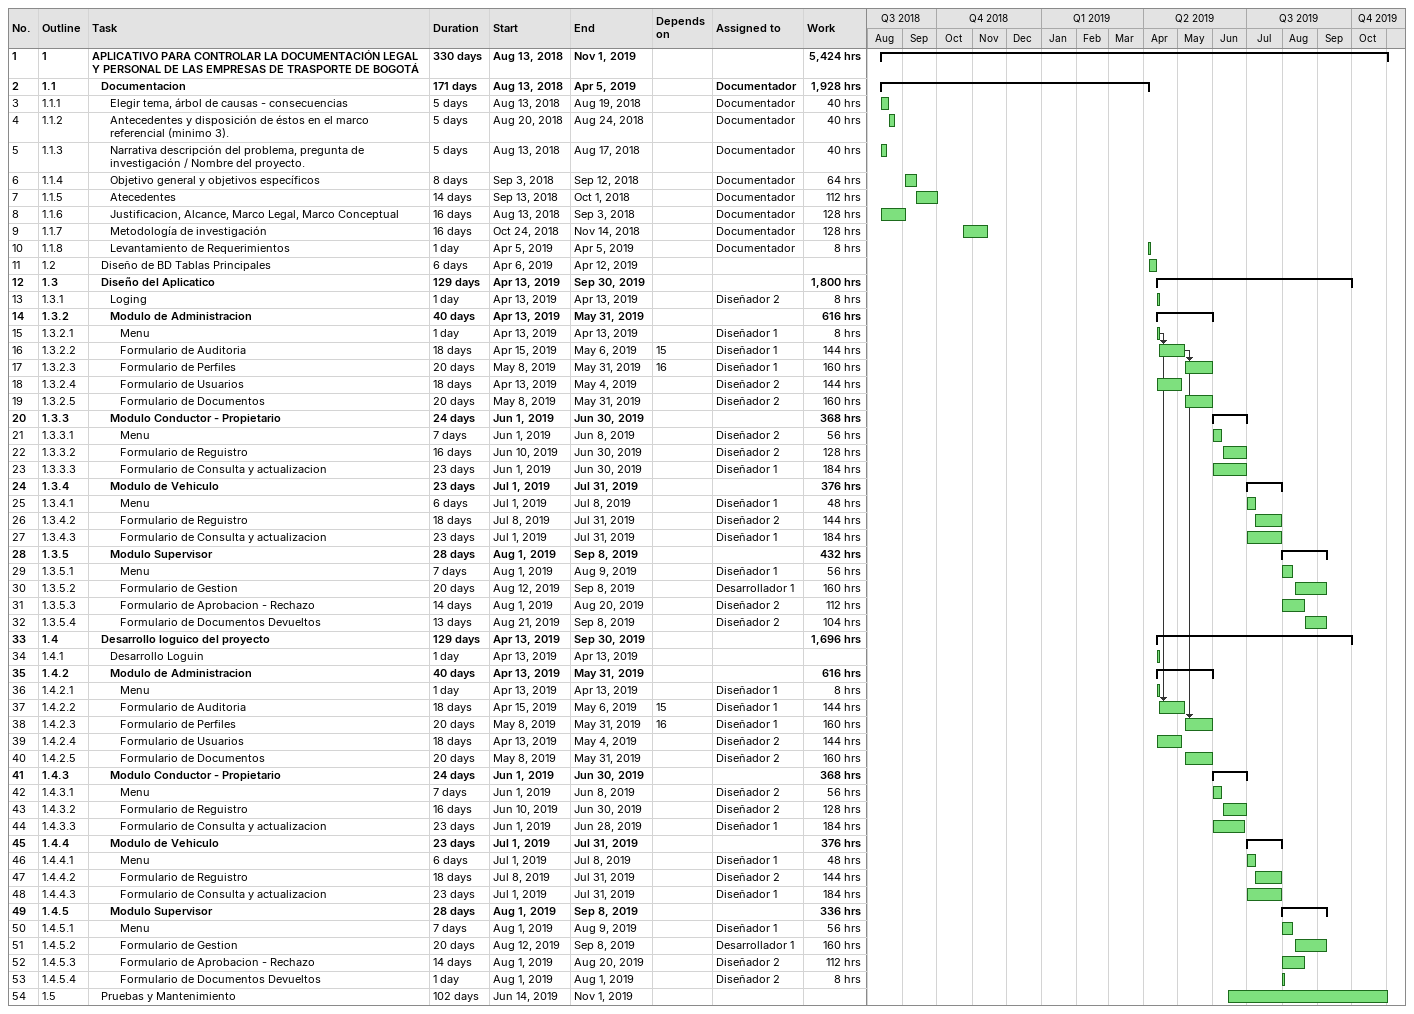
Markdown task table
| ID | WBS | Task | Duration | Start | Finish | Predecessors | Resources | Work (h) |
|---|---|---|---|---|---|---|---|---|
| 1 | 1 | **APLICATIVO PARA CONTROLAR LA DOCUMENTACIÓN LEGAL Y PERSONAL DE LAS EMPRESAS DE TRASPORTE DE BOGOTÁ** | 330d | 2018-08-13 | 2019-11-01 |  |  | 5424 |
| 2 | 1.1 | **Documentacion** | 171d | 2018-08-13 | 2019-04-05 |  | Documentador | 1928 |
| 3 | 1.1.1 | Elegir tema, árbol de causas - consecuencias | 5d | 2018-08-13 | 2018-08-19 |  | Documentador | 40 |
| 4 | 1.1.2 | Antecedentes y disposición de éstos en el marco referencial (minimo 3). | 5d | 2018-08-20 | 2018-08-24 |  | Documentador | 40 |
| 5 | 1.1.3 | Narrativa descripción del problema, pregunta de investigación / Nombre del proyecto. | 5d | 2018-08-13 | 2018-08-17 |  | Documentador | 40 |
| 6 | 1.1.4 | Objetivo general y objetivos específicos | 8d | 2018-09-03 | 2018-09-12 |  | Documentador | 64 |
| 7 | 1.1.5 | Atecedentes | 14d | 2018-09-13 | 2018-10-01 |  | Documentador | 112 |
| 8 | 1.1.6 | Justificacion, Alcance, Marco Legal, Marco Conceptual | 16d | 2018-08-13 | 2018-09-03 |  | Documentador | 128 |
| 9 | 1.1.7 | Metodología de investigación | 16d | 2018-10-24 | 2018-11-14 |  | Documentador | 128 |
| 10 | 1.1.8 | Levantamiento de Requerimientos | 1d | 2019-04-05 | 2019-04-05 |  | Documentador | 8 |
| 11 | 1.2 | Diseño de BD Tablas Principales | 6d | 2019-04-06 | 2019-04-12 |  |  |  |
| 12 | 1.3 | **Diseño del Aplicatico** | 129d | 2019-04-13 | 2019-09-30 |  |  | 1800 |
| 13 | 1.3.1 | Loging | 1d | 2019-04-13 | 2019-04-13 |  | Diseñador 2 | 8 |
| 14 | 1.3.2 | **Modulo de Administracion** | 40d | 2019-04-13 | 2019-05-31 |  |  | 616 |
| 15 | 1.3.2.1 | Menu | 1d | 2019-04-13 | 2019-04-13 |  | Diseñador 1 | 8 |
| 16 | 1.3.2.2 | Formulario de Auditoria | 18d | 2019-04-15 | 2019-05-06 | 15 | Diseñador 1 | 144 |
| 17 | 1.3.2.3 | Formulario de Perfiles | 20d | 2019-05-08 | 2019-05-31 | 16 | Diseñador 1 | 160 |
| 18 | 1.3.2.4 | Formulario de Usuarios | 18d | 2019-04-13 | 2019-05-04 |  | Diseñador 2 | 144 |
| 19 | 1.3.2.5 | Formulario de Documentos | 20d | 2019-05-08 | 2019-05-31 |  | Diseñador 2 | 160 |
| 20 | 1.3.3 | **Modulo Conductor - Propietario** | 24d | 2019-06-01 | 2019-06-30 |  |  | 368 |
| 21 | 1.3.3.1 | Menu | 7d | 2019-06-01 | 2019-06-08 |  | Diseñador 2 | 56 |
| 22 | 1.3.3.2 | Formulario de Reguistro | 16d | 2019-06-10 | 2019-06-30 |  | Diseñador 2 | 128 |
| 23 | 1.3.3.3 | Formulario de Consulta y actualizacion | 23d | 2019-06-01 | 2019-06-30 |  | Diseñador 1 | 184 |
| 24 | 1.3.4 | **Modulo de Vehiculo** | 23d | 2019-07-01 | 2019-07-31 |  |  | 376 |
| 25 | 1.3.4.1 | Menu | 6d | 2019-07-01 | 2019-07-08 |  | Diseñador 1 | 48 |
| 26 | 1.3.4.2 | Formulario de Reguistro | 18d | 2019-07-08 | 2019-07-31 |  | Diseñador 2 | 144 |
| 27 | 1.3.4.3 | Formulario de Consulta y actualizacion | 23d | 2019-07-01 | 2019-07-31 |  | Diseñador 1 | 184 |
| 28 | 1.3.5 | **Modulo Supervisor** | 28d | 2019-08-01 | 2019-09-08 |  |  | 432 |
| 29 | 1.3.5.1 | Menu | 7d | 2019-08-01 | 2019-08-09 |  | Diseñador 1 | 56 |
| 30 | 1.3.5.2 | Formulario de Gestion | 20d | 2019-08-12 | 2019-09-08 |  | Desarrollador 1 | 160 |
| 31 | 1.3.5.3 | Formulario de Aprobacion - Rechazo | 14d | 2019-08-01 | 2019-08-20 |  | Diseñador 2 | 112 |
| 32 | 1.3.5.4 | Formulario de Documentos Devueltos | 13d | 2019-08-21 | 2019-09-08 |  | Diseñador 2 | 104 |
| 33 | 1.4 | **Desarrollo loguico del proyecto** | 129d | 2019-04-13 | 2019-09-30 |  |  | 1696 |
| 34 | 1.4.1 | Desarrollo Loguin | 1d | 2019-04-13 | 2019-04-13 |  |  |  |
| 35 | 1.4.2 | **Modulo de Administracion** | 40d | 2019-04-13 | 2019-05-31 |  |  | 616 |
| 36 | 1.4.2.1 | Menu | 1d | 2019-04-13 | 2019-04-13 |  | Diseñador 1 | 8 |
| 37 | 1.4.2.2 | Formulario de Auditoria | 18d | 2019-04-15 | 2019-05-06 | 15 | Diseñador 1 | 144 |
| 38 | 1.4.2.3 | Formulario de Perfiles | 20d | 2019-05-08 | 2019-05-31 | 16 | Diseñador 1 | 160 |
| 39 | 1.4.2.4 | Formulario de Usuarios | 18d | 2019-04-13 | 2019-05-04 |  | Diseñador 2 | 144 |
| 40 | 1.4.2.5 | Formulario de Documentos | 20d | 2019-05-08 | 2019-05-31 |  | Diseñador 2 | 160 |
| 41 | 1.4.3 | **Modulo Conductor - Propietario** | 24d | 2019-06-01 | 2019-06-30 |  |  | 368 |
| 42 | 1.4.3.1 | Menu | 7d | 2019-06-01 | 2019-06-08 |  | Diseñador 2 | 56 |
| 43 | 1.4.3.2 | Formulario de Reguistro | 16d | 2019-06-10 | 2019-06-30 |  | Diseñador 2 | 128 |
| 44 | 1.4.3.3 | Formulario de Consulta y actualizacion | 23d | 2019-06-01 | 2019-06-28 |  | Diseñador 1 | 184 |
| 45 | 1.4.4 | **Modulo de Vehiculo** | 23d | 2019-07-01 | 2019-07-31 |  |  | 376 |
| 46 | 1.4.4.1 | Menu | 6d | 2019-07-01 | 2019-07-08 |  | Diseñador 1 | 48 |
| 47 | 1.4.4.2 | Formulario de Reguistro | 18d | 2019-07-08 | 2019-07-31 |  | Diseñador 2 | 144 |
| 48 | 1.4.4.3 | Formulario de Consulta y actualizacion | 23d | 2019-07-01 | 2019-07-31 |  | Diseñador 1 | 184 |
| 49 | 1.4.5 | **Modulo Supervisor** | 28d | 2019-08-01 | 2019-09-08 |  |  | 336 |
| 50 | 1.4.5.1 | Menu | 7d | 2019-08-01 | 2019-08-09 |  | Diseñador 1 | 56 |
| 51 | 1.4.5.2 | Formulario de Gestion | 20d | 2019-08-12 | 2019-09-08 |  | Desarrollador 1 | 160 |
| 52 | 1.4.5.3 | Formulario de Aprobacion - Rechazo | 14d | 2019-08-01 | 2019-08-20 |  | Diseñador 2 | 112 |
| 53 | 1.4.5.4 | Formulario de Documentos Devueltos | 1d | 2019-08-01 | 2019-08-01 |  | Diseñador 2 | 8 |
| 54 | 1.5 | Pruebas y Mantenimiento | 102d | 2019-06-14 | 2019-11-01 |  |  |  |
